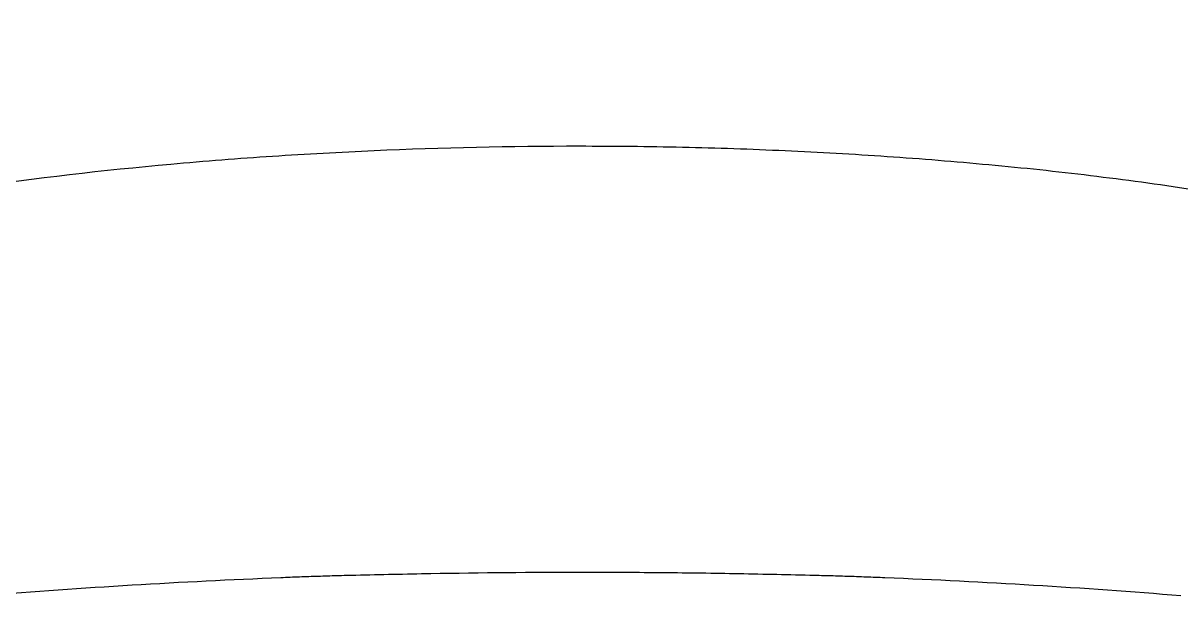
# Model space of a CAD drawing. Header units: inches. Extents: x 0 to 84, y -22 to 124.
# Drawn here: x 36.64 to 47.81, y 68.34 to 73.87 of the extents above; entities that cross this region are included whole.
import ezdxf

# ---------------------------------------------------------------- set-up
doc = ezdxf.new("R2010")
doc.units = ezdxf.units.IN
doc.header["$MEASUREMENT"] = 0
doc.layers.add('1', color=4, linetype='Continuous')

# ---------------------------------------------------------------- blocks, each defined once
blk = doc.blocks.new('2026 RELAY')
at = {"layer": '1', "color": 3, "linetype": 'Continuous', "lineweight": 25}
for points, knots in [([(33.017, 73.256), (33.39, 73.313), (34.137, 73.417), (35.635, 73.592), (37.513, 73.749), (39.074, 73.821), (39.881, 73.844), (39.935, 73.846)], [0, 0, 0, 0, 0.0625, 0.125, 0.25, 0.375, 0.3839738, 0.3839738, 0.3839738, 0.3839738]), ([(44.131, 73.835), (44.186, 73.833), (44.994, 73.806), (46.555, 73.726), (48.433, 73.563), (49.931, 73.389), (50.678, 73.288), (51.051, 73.234)], [0.6159142, 0.6159142, 0.6159142, 0.6159142, 0.625, 0.75, 0.875, 0.9375, 1, 1, 1, 1]), ([(34.125, 71.413), (34.462, 71.493), (34.794, 71.56), (35.453, 71.681), (35.781, 71.734), (36.762, 71.878), (37.414, 71.953), (38.392, 72.041), (38.719, 72.067), (39.372, 72.11), (39.699, 72.128), (40.683, 72.172), (41.342, 72.187), (42.173, 72.186), (42.339, 72.185), (42.672, 72.182), (42.838, 72.179), (43.335, 72.168), (43.665, 72.157), (44.323, 72.127), (44.651, 72.108), (45.306, 72.064), (45.634, 72.037), (46.288, 71.976), (46.614, 71.942), (47.269, 71.862), (47.596, 71.818), (48.253, 71.717), (48.582, 71.66), (49.081, 71.561), (49.248, 71.525), (49.585, 71.448), (49.754, 71.406), (49.925, 71.36)], [0, 0, 0, 0, 0.0625, 0.0625, 0.125, 0.125, 0.25, 0.25, 0.3125, 0.3125, 0.375, 0.375, 0.5, 0.5, 0.53125, 0.53125, 0.5625, 0.5625, 0.625, 0.625, 0.6875, 0.6875, 0.75, 0.75, 0.8125, 0.8125, 0.875, 0.875, 0.9375, 0.9375, 0.96875, 0.96875, 1, 1, 1, 1]), ([(47.813, 67.845), (47.342, 67.883), (46.868, 67.917), (45.915, 67.974), (45.437, 67.999), (44.895, 68.021), (44.835, 68.023), (44.714, 68.028), (44.654, 68.03), (44.533, 68.034), (44.473, 68.036), (44.352, 68.039), (44.292, 68.04), (43.989, 68.048), (43.747, 68.053), (43.26, 68.062), (43.016, 68.065), (42.649, 68.068), (42.527, 68.069), (42.282, 68.07), (42.159, 68.07), (41.547, 68.07), (41.06, 68.066), (40.332, 68.053), (40.09, 68.048), (39.789, 68.041), (39.698, 68.038), (39.608, 68.036), (39.547, 68.034), (39.517, 68.033), (39.457, 68.031), (39.427, 68.03), (39.367, 68.028), (39.277, 68.025), (39.186, 68.021), (38.646, 67.999), (38.167, 67.975), (37.214, 67.918), (36.74, 67.884), (36.268, 67.847)], [0, 0, 0, 0, 0.125, 0.125, 0.25, 0.25, 0.265625, 0.265625, 0.28125, 0.28125, 0.296875, 0.296875, 0.3125, 0.3125, 0.375, 0.375, 0.4375, 0.4375, 0.46875, 0.46875, 0.5, 0.5, 0.625, 0.625, 0.6875, 0.6875, 0.703125, 0.710937, 0.710937, 0.71875, 0.71875, 0.726562, 0.726562, 0.734375, 0.75, 0.75, 0.875, 0.875, 1, 1, 1, 1])]:
    blk.add_open_spline(points, degree=3, knots=knots, dxfattribs=at)

msp = doc.modelspace()

# ---------------------------------------------------------------- block references
msp.add_blockref('2026 RELAY', (0, 0.5))

doc.saveas('drawing.dxf')
